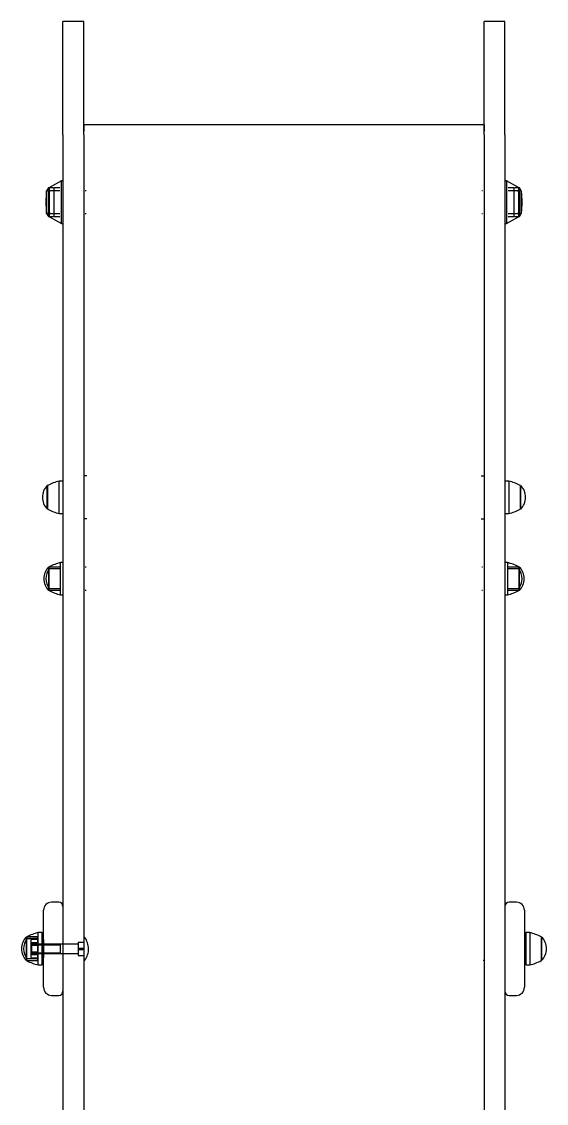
# Model space of a CAD drawing. Header units: millimetres. Extents: x 1089 to 46270, y 1624 to 35257.
# Drawn here: x 1148.162 to 1148.714, y 1648.491 to 1649.629 of the extents above; entities that cross this region are included whole.
import ezdxf

# ---------------------------------------------------------------- set-up
doc = ezdxf.new("R2010")
doc.units = ezdxf.units.MM

# ---------------------------------------------------------------- blocks, each defined once
blk = doc.blocks.new('A$C411B504A')
at = {"ltscale": 25.4}
for p, q in [((3.8601, 4.617), (3.8381, 4.617)), ((3.8381, 4.4981), (3.8381, 4.617)), ((3.8601, 4.4981), (3.8601, 4.617)), ((4.3031, 4.617), (4.2811, 4.617)), ((4.2811, 4.4981), (4.2811, 4.617)), ((4.3031, 4.4981), (4.3031, 4.617)), ((4.2811, 4.5085), (3.8601, 4.5085)), ((3.8601, 4.5085), (3.8601, 4.5017)), ((4.2811, 4.5085), (4.2811, 4.5017)), ((3.8381, 4.4981), (3.8381, 4.1342)), ((3.8601, 4.4981), (3.8601, 4.1342)), ((4.2811, 4.4981), (4.2811, 4.1342)), ((4.3031, 4.4981), (4.3031, 4.1342)), ((3.8366, 4.4497), (3.8239, 4.4427)), ((3.8381, 4.4497), (3.8366, 4.4497)), ((3.8366, 4.4047), (3.8366, 4.4497)), ((4.3046, 4.4497), (4.3031, 4.4497)), ((4.3173, 4.4427), (4.3046, 4.4497)), ((4.3046, 4.4497), (4.3046, 4.4047)), ((3.8229, 4.4422), (3.8209, 4.4392)), ((3.8209, 4.4152), (3.8209, 4.4392)), ((3.8229, 4.4122), (3.8229, 4.4422)), ((3.8239, 4.4422), (3.8229, 4.4422)), ((3.8239, 4.4117), (3.8239, 4.4427)), ((3.8277, 4.4422), (3.8239, 4.4422)), ((3.8349, 4.4392), (3.8239, 4.4392)), ((3.8284, 4.4423), (3.8284, 4.4121)), ((3.8349, 4.4422), (3.8284, 4.4422)), ((3.8284, 4.4422), (3.8284, 4.4422)), ((3.8626, 4.4392), (3.8616, 4.4392)), ((4.2796, 4.4392), (4.2786, 4.4392)), ((4.3128, 4.4422), (4.3063, 4.4422)), ((4.3173, 4.4392), (4.3063, 4.4392)), ((4.3128, 4.4121), (4.3128, 4.4423)), ((4.3128, 4.4422), (4.3128, 4.4422)), ((4.3173, 4.4422), (4.3134, 4.4422)), ((4.3173, 4.4427), (4.3173, 4.4117)), ((4.3183, 4.4422), (4.3173, 4.4422)), ((4.3203, 4.4392), (4.3183, 4.4422)), ((4.3183, 4.4422), (4.3183, 4.4122)), ((4.3203, 4.4392), (4.3203, 4.4152)), ((3.8228, 4.4294), (3.8228, 4.4251)), ((4.3184, 4.4251), (4.3184, 4.4294)), ((3.8209, 4.4152), (3.8229, 4.4122)), ((3.8239, 4.4152), (3.8349, 4.4152)), ((3.8616, 4.4152), (3.8626, 4.4152)), ((4.2786, 4.4152), (4.2796, 4.4152)), ((4.3063, 4.4152), (4.3173, 4.4152)), ((4.3183, 4.4122), (4.3203, 4.4152)), ((3.8229, 4.4122), (3.8239, 4.4122)), ((3.8239, 4.4122), (3.8277, 4.4122)), ((3.8239, 4.4117), (3.8366, 4.4047)), ((3.8284, 4.4122), (3.8284, 4.4122)), ((3.8284, 4.4122), (3.8349, 4.4122)), ((3.8366, 4.4047), (3.8381, 4.4047)), ((4.3031, 4.4047), (4.3046, 4.4047)), ((4.3046, 4.4047), (4.3173, 4.4117)), ((4.3063, 4.4122), (4.3128, 4.4122)), ((4.3128, 4.4122), (4.3128, 4.4122)), ((4.3134, 4.4122), (4.3173, 4.4122)), ((4.3173, 4.4122), (4.3183, 4.4122)), ((3.8216, 4.1046), (3.8216, 4.1291)), ((3.8224, 4.1291), (3.8216, 4.1291)), ((3.8221, 4.1043), (3.8221, 4.1293)), ((3.8341, 4.0998), (3.8341, 4.1338)), ((3.8381, 4.1338), (3.8341, 4.1338)), ((3.8381, 4.1342), (3.8381, 3.4275)), ((3.8631, 4.1393), (3.8601, 4.1393)), ((3.8601, 4.1342), (3.8601, 3.4275)), ((4.2781, 4.1393), (4.2811, 4.1393)), ((4.2811, 4.1342), (4.2811, 3.4275)), ((4.3031, 4.1342), (4.3031, 3.4275)), ((4.3071, 4.1338), (4.3031, 4.1338)), ((4.3071, 4.1338), (4.3071, 4.0998)), ((4.3191, 4.1293), (4.3191, 4.1043)), ((4.3196, 4.1291), (4.3191, 4.1291)), ((4.3196, 4.1291), (4.3196, 4.1046)), ((3.8216, 4.1046), (3.8221, 4.1046)), ((3.8341, 4.0998), (3.8381, 4.0998)), ((4.3031, 4.0998), (4.3071, 4.0998)), ((4.3188, 4.1046), (4.3196, 4.1046)), ((3.8631, 4.0943), (3.8601, 4.0943)), ((4.2781, 4.0943), (4.2811, 4.0943)), ((3.8231, 4.019), (3.8231, 4.0435)), ((3.8237, 4.0435), (3.8231, 4.0435)), ((3.8236, 4.0187), (3.8236, 4.0437)), ((3.8351, 4.0415), (3.8236, 4.0415)), ((3.8351, 4.0435), (3.8237, 4.0435)), ((3.8356, 4.0142), (3.8356, 4.0482)), ((3.8381, 4.0482), (3.8356, 4.0482)), ((3.8626, 4.0432), (3.8616, 4.0432)), ((4.2796, 4.0432), (4.2786, 4.0432)), ((4.3056, 4.0482), (4.3031, 4.0482)), ((4.3056, 4.0482), (4.3056, 4.0142)), ((4.3175, 4.0435), (4.3061, 4.0435)), ((4.3176, 4.0415), (4.3061, 4.0415)), ((4.3181, 4.0435), (4.3175, 4.0435)), ((4.3176, 4.0437), (4.3176, 4.0187)), ((4.3181, 4.0435), (4.3181, 4.019)), ((3.8231, 4.019), (3.8237, 4.019)), ((3.8236, 4.021), (3.8351, 4.021)), ((3.8237, 4.019), (3.8351, 4.019)), ((3.8616, 4.0192), (3.8626, 4.0192)), ((4.2786, 4.0192), (4.2796, 4.0192)), ((4.3061, 4.021), (4.3176, 4.021)), ((4.3061, 4.019), (4.3175, 4.019)), ((4.3175, 4.019), (4.3181, 4.019)), ((3.8356, 4.0142), (3.8381, 4.0142)), ((4.3031, 4.0142), (4.3056, 4.0142)), ((3.8336, 3.6911), (3.8261, 3.6911)), ((4.3151, 3.6911), (4.3076, 3.6911)), ((3.8176, 3.6016), (3.8176, 3.6826)), ((4.3236, 3.6826), (4.3236, 3.6016)), ((3.7996, 3.6299), (3.7996, 3.6544)), ((3.8002, 3.6544), (3.7996, 3.6544)), ((3.8001, 3.6296), (3.8001, 3.6546)), ((3.8116, 3.6546), (3.8001, 3.6546)), ((3.8116, 3.6524), (3.8001, 3.6524)), ((3.8116, 3.6544), (3.8002, 3.6544)), ((3.8046, 3.648), (3.8046, 3.6514)), ((3.8111, 3.652), (3.8051, 3.652)), ((3.8116, 3.6296), (3.8116, 3.6546)), ((3.8121, 3.6251), (3.8121, 3.6591)), ((3.8161, 3.6591), (3.8121, 3.6591)), ((3.8161, 3.6251), (3.8161, 3.6591)), ((3.8176, 3.6519), (3.8161, 3.6519)), ((3.8181, 3.6519), (3.8176, 3.6519)), ((3.8181, 3.6514), (3.8181, 3.6519)), ((3.8181, 3.6384), (3.8181, 3.6514)), ((3.8611, 3.6541), (3.8601, 3.6541)), ((4.3251, 3.6517), (4.3236, 3.6517)), ((4.3251, 3.6591), (4.3251, 3.6251)), ((4.3291, 3.6591), (4.3251, 3.6591)), ((4.3291, 3.6591), (4.3291, 3.6251)), ((4.3416, 3.6544), (4.341, 3.6544)), ((4.3411, 3.6546), (4.3411, 3.6296)), ((4.3416, 3.6544), (4.3416, 3.6299)), ((3.8046, 3.6387), (3.8046, 3.648)), ((3.8111, 3.6484), (3.8051, 3.6484)), ((3.8351, 3.6471), (3.8051, 3.6471)), ((3.8051, 3.6471), (3.8051, 3.6371)), ((3.8051, 3.6462), (3.8351, 3.6462)), ((3.8111, 3.6457), (3.8051, 3.6457)), ((3.8351, 3.6471), (3.8351, 3.6371)), ((3.8541, 3.6471), (3.8351, 3.6471)), ((3.8541, 3.6491), (3.8601, 3.6491)), ((3.8541, 3.6491), (3.8541, 3.6414)), ((3.8541, 3.6428), (3.8601, 3.6428)), ((3.8541, 3.6414), (3.8541, 3.6351)), ((3.8541, 3.6414), (3.8601, 3.6414)), ((3.7996, 3.6299), (3.8002, 3.6299)), ((3.8001, 3.6319), (3.8116, 3.6319)), ((3.8001, 3.6296), (3.8116, 3.6296)), ((3.8002, 3.6299), (3.8116, 3.6299)), ((3.8046, 3.6328), (3.8046, 3.6387)), ((3.8111, 3.6385), (3.8051, 3.6385)), ((3.8051, 3.638), (3.8351, 3.638)), ((3.8051, 3.6371), (3.8351, 3.6371)), ((3.8111, 3.6358), (3.8051, 3.6358)), ((3.8111, 3.6322), (3.8051, 3.6322)), ((3.8161, 3.6324), (3.8176, 3.6324)), ((3.8176, 3.6324), (3.8181, 3.6324)), ((3.8181, 3.637), (3.8181, 3.6384)), ((3.8181, 3.6325), (3.8181, 3.637)), ((3.8181, 3.6325), (3.8181, 3.6324)), ((3.8351, 3.6372), (3.8541, 3.6372)), ((3.8541, 3.6351), (3.8601, 3.6351)), ((3.8601, 3.6301), (3.8611, 3.6301)), ((4.2801, 3.6301), (4.2811, 3.6301)), ((4.3236, 3.6325), (4.3251, 3.6325)), ((4.341, 3.6299), (4.3416, 3.6299)), ((3.8121, 3.6251), (3.8161, 3.6251)), ((4.3251, 3.6251), (4.3291, 3.6251)), ((3.8261, 3.5931), (3.8336, 3.5931)), ((4.3076, 3.5931), (4.3151, 3.5931))]:
    blk.add_line(p, q, dxfattribs=at)
for centre, radius, start, end in [((3.9137, 4.4255), 0.0938, 171.5537, 178.919), ((3.8795, 4.428), 0.0567, 168.5598, 178.5718), ((4.2602, 4.4278), 0.0582, 1.5561, 11.3123), ((4.2256, 4.4253), 0.0957, 1.1544, 8.3728), ((3.9156, 4.4292), 0.0957, 181.1544, 188.3728), ((3.8429, 4.4293), 0.0201, 179.7612, 185.9541), ((3.881, 4.4266), 0.0582, 181.5561, 191.3123), ((4.2617, 4.4265), 0.0567, 348.5598, 358.5718), ((4.2275, 4.429), 0.0938, 351.5537, 358.919), ((3.8329, 4.1173), 0.0164, 133.9298, 181.6633), ((3.8448, 4.0869), 0.0481, 102.9034, 118.2087), ((4.2964, 4.087), 0.048, 61.7738, 77.1141), ((4.3085, 4.1174), 0.0162, 358.048, 46.359), ((3.8327, 4.1163), 0.0162, 178.048, 226.359), ((4.3083, 4.1163), 0.0164, 313.9298, 1.6633), ((3.8448, 4.1466), 0.048, 241.7738, 257.1141), ((4.2964, 4.1467), 0.0481, 282.9034, 298.2087), ((3.8344, 4.0317), 0.0164, 133.9298, 181.6633), ((3.8389, 4.0305), 0.0189, 144.4908, 177.8029), ((3.8463, 4.0013), 0.0481, 102.9034, 118.2087), ((4.2949, 4.0014), 0.048, 61.7738, 77.1141), ((4.3023, 4.0305), 0.0188, 2.1426, 35.5637), ((4.307, 4.0318), 0.0162, 358.048, 46.359), ((3.8342, 4.0307), 0.0162, 178.048, 226.359), ((3.8389, 4.0319), 0.0188, 182.1426, 215.5637), ((4.3022, 4.0319), 0.0189, 324.4908, 357.8029), ((4.3068, 4.0307), 0.0164, 313.9298, 1.6633), ((3.8463, 4.061), 0.048, 241.7738, 257.1141), ((4.2949, 4.0611), 0.0481, 282.9034, 298.2087), ((3.8261, 3.6826), 0.0085, 90, 180), ((3.8336, 3.6866), 0.0045, 0, 90), ((4.3076, 3.6866), 0.0045, 90, 180), ((4.3151, 3.6826), 0.0085, 0, 90), ((3.8109, 3.6426), 0.0164, 133.9298, 181.6633), ((3.8154, 3.6414), 0.0189, 144.4908, 177.8029), ((3.8228, 3.6122), 0.0481, 102.9034, 118.2087), ((3.8435, 3.6416), 0.0215, 1.3454, 35.5245), ((4.3184, 3.6123), 0.048, 61.7738, 77.1141), ((4.3305, 3.6427), 0.0162, 358.048, 46.359), ((3.8107, 3.6416), 0.0162, 178.048, 226.359), ((3.8154, 3.6428), 0.0188, 182.1426, 215.5637), ((3.8051, 3.6476), 0.0005, 180, 270), ((3.8111, 3.6476), 0.0005, 270, 0), ((3.8437, 3.6426), 0.0214, 324.3756, 358.7545), ((4.3303, 3.6416), 0.0164, 313.9298, 1.6633), ((3.8228, 3.6719), 0.048, 241.7738, 257.1141), ((3.8051, 3.6366), 0.0005, 90, 180), ((3.8111, 3.6366), 0.0005, 0, 90), ((4.3184, 3.672), 0.0481, 282.9034, 298.2087), ((3.8261, 3.6016), 0.0085, 180, 270), ((3.8336, 3.5976), 0.0045, 270, 0), ((4.3076, 3.5976), 0.0045, 180, 270), ((4.3151, 3.6016), 0.0085, 270, 0)]:
    blk.add_arc(centre, radius, start, end, dxfattribs=at)
for centre, major_axis, ratio, start_param, end_param in [((3.8051, 3.6514), (0, -0.00057), 0.876701, 3.141591, 4.712389), ((3.8111, 3.6514), (0, -0.00057), 0.876701, 1.570796, 3.141591), ((3.8051, 3.648), (-0.0005, 0), 0.725905, 4.712389, 6.283185), ((3.8051, 3.6455), (-0.0005, 0), 0.414735, 4.712389, 6.283184), ((3.8111, 3.648), (0.0005, 0), 0.725905, 0, 1.570796), ((3.8111, 3.6455), (-0.0005, 0), 0.414735, 3.141591, 4.712389), ((3.8051, 3.6387), (0.0005, 0), 0.414735, 3.141591, 4.712389), ((3.8051, 3.6362), (0.0005, 0), 0.725905, 3.141591, 4.712389), ((3.8051, 3.6328), (0, -0.00057), 0.876701, 4.712389, 6.283184), ((3.8111, 3.6387), (0.0005, 0), 0.414735, 4.712389, 6.283185), ((3.8111, 3.6362), (-0.0005, 0), 0.725905, 1.570796, 3.141594), ((3.8111, 3.6328), (0, -0.00057), 0.876701, 0, 1.570796)]:
    blk.add_ellipse(centre, major_axis=major_axis, ratio=ratio, start_param=start_param, end_param=end_param, dxfattribs=at)
blk = doc.blocks.new('A$C612A7BA7')
blk.add_blockref('A$C411B504A', (0, 0))

msp = doc.modelspace()

# ---------------------------------------------------------------- block references
msp.add_blockref('A$C612A7BA7', (1144.3673, 1645.0117))

doc.saveas('drawing.dxf')
